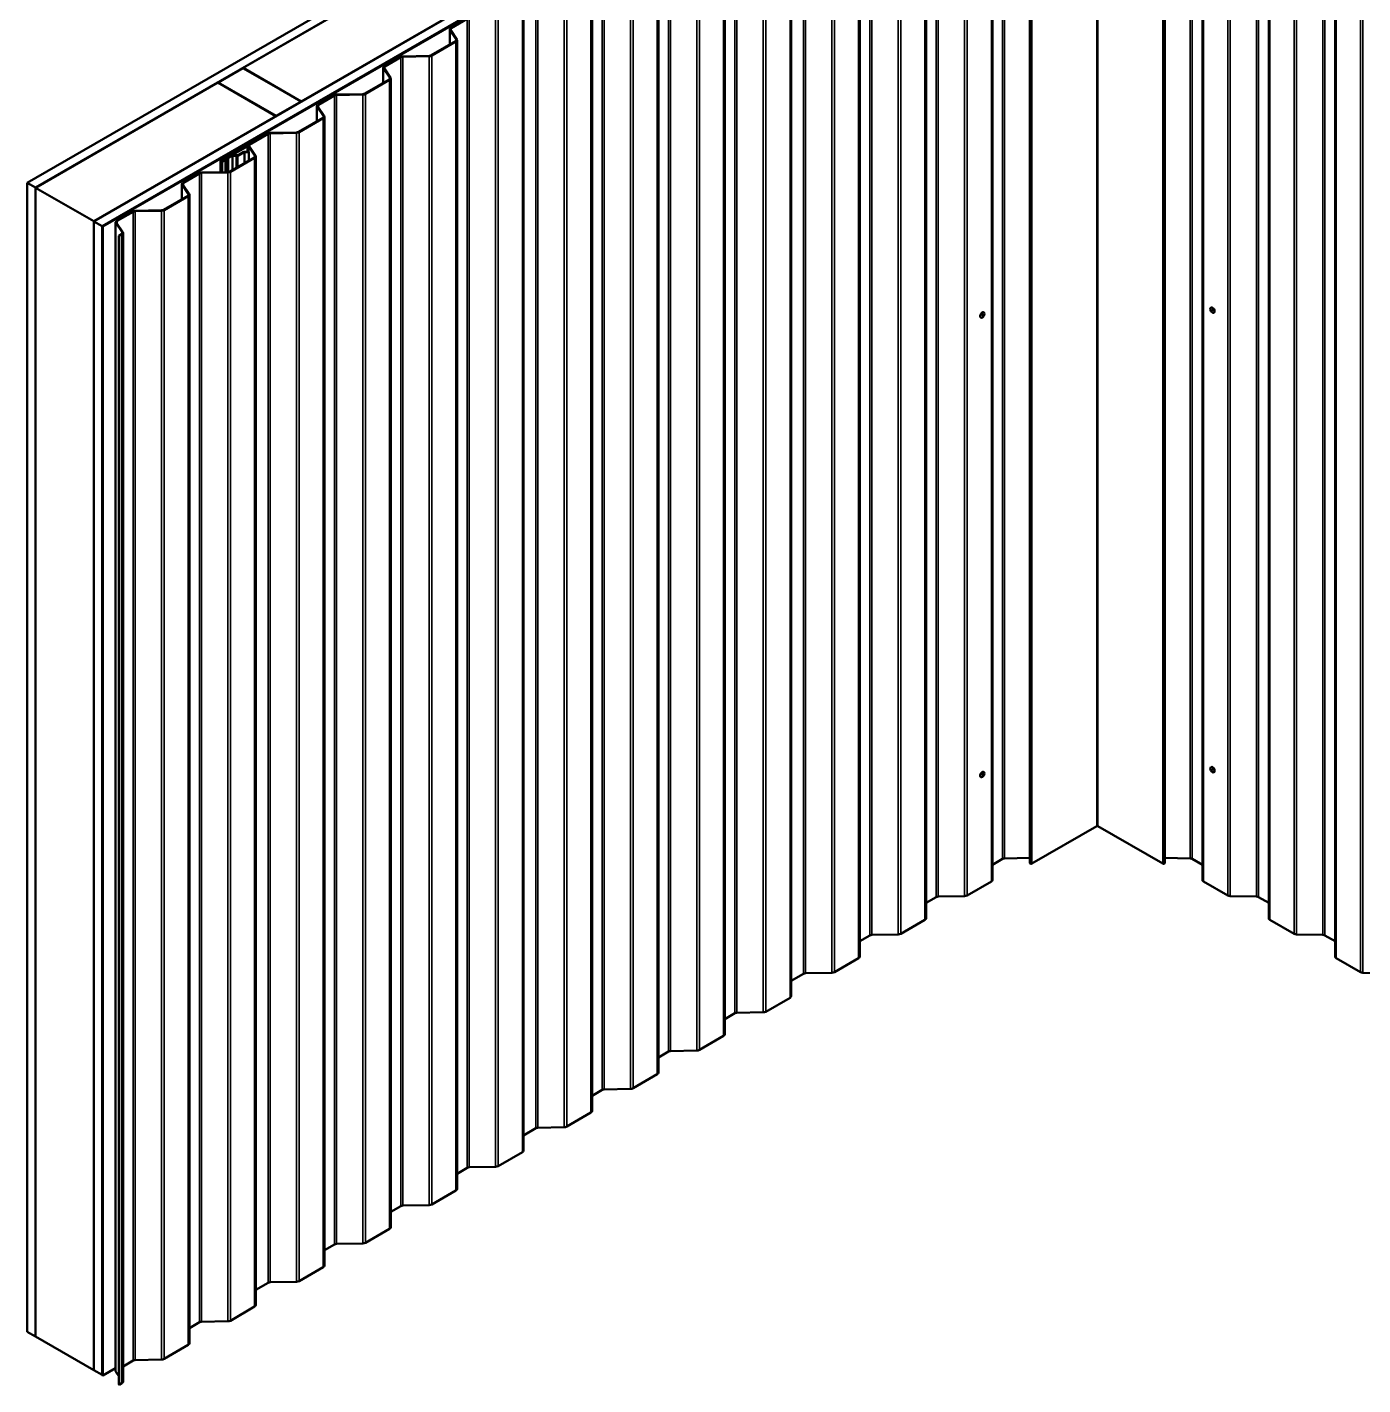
# Model space of a CAD drawing. Header units: inches. Extents: x 0.6 to 33.4, y 0.6 to 21.4.
# Drawn here: x 23.27 to 28.96, y 12.71 to 18.5 of the extents above; entities that cross this region are included whole.
import ezdxf

# ---------------------------------------------------------------- set-up
doc = ezdxf.new("R2010")
doc.units = ezdxf.units.IN
doc.header["$LTSCALE"] = 2
doc.header["$MEASUREMENT"] = 0
doc.layers.add('Visible (ANSI)', color=7, linetype='Continuous', lineweight=50)
doc.layers.add('Visible Narrow (ANSI)', color=7, linetype='Continuous', lineweight=35)

msp = doc.modelspace()

# ---------------------------------------------------------------- linework, layer by layer
at = {"layer": 'Visible (ANSI)'}
for p, q in [((23.26525, 17.83654), (27.82751, 20.47056)), ((27.82751, 20.42973), (23.30061, 17.81613)), ((23.54951, 17.67242), (27.82751, 20.14232)), ((27.82751, 20.1015), (23.58487, 17.65201)), ((27.82185, 20.09742), (23.58557, 17.6516)), ((23.5884, 17.64997), (27.82468, 20.09578)), ((27.53986, 19.83491), (27.53986, 14.93593)), ((28.11515, 19.83491), (28.11515, 14.93593)), ((27.37999, 19.76282), (27.37999, 14.86384)), ((28.27502, 14.86384), (28.27502, 19.76282)), ((27.09715, 19.59952), (27.09715, 14.70054)), ((28.55786, 14.70054), (28.55786, 19.59952)), ((26.81431, 19.43622), (26.81431, 14.53724)), ((28.84071, 14.53724), (28.84071, 19.43622)), ((26.52176, 19.26732), (26.52176, 14.36834)), ((26.23892, 19.10402), (26.23892, 14.20504)), ((25.95608, 18.94072), (25.95608, 14.04174)), ((24.18591, 18.32644), (25.2098, 18.91758)), ((25.45728, 18.77469), (24.43339, 18.18355)), ((25.67323, 18.77742), (25.67323, 13.87844)), ((25.38069, 18.60852), (25.38069, 13.70954)), ((25.13893, 18.53668), (25.0709, 18.4974)), ((25.07302, 18.49617), (25.14106, 18.53545)), ((25.06636, 18.42578), (25.06636, 18.49107)), ((25.06738, 18.48786), (25.09402, 18.44781)), ((25.09682, 18.44843), (25.07019, 18.48848)), ((25.09119, 18.44012), (24.98772, 18.38038)), ((24.98984, 18.37915), (25.09331, 18.43889)), ((25.09785, 18.44522), (25.09785, 13.54624)), ((24.85609, 18.37338), (24.78805, 18.3341)), ((24.79017, 18.33287), (24.85821, 18.37215)), ((24.97931, 18.37827), (24.86651, 18.37599)), ((24.86662, 18.37426), (24.97942, 18.37654)), ((24.07913, 18.26479), (24.1852, 18.32603)), ((24.1852, 18.32603), (24.43269, 18.18314)), ((24.43339, 18.18355), (24.18591, 18.32644)), ((24.18591, 18.32562), (24.18591, 18.32644)), ((24.78351, 18.26248), (24.78351, 18.32777)), ((24.78454, 18.32456), (24.81117, 18.28451)), ((24.81397, 18.28513), (24.78734, 18.32518)), ((23.30132, 17.81572), (24.07843, 18.26438)), ((24.07843, 18.26438), (24.32591, 18.1215)), ((24.32662, 18.1219), (24.07913, 18.26479)), ((24.07913, 18.26397), (24.07913, 18.26479)), ((24.80834, 18.27682), (24.70487, 18.21708)), ((24.70699, 18.21585), (24.81046, 18.27559)), ((24.815, 18.28192), (24.815, 13.38294)), ((24.43269, 18.18314), (24.32662, 18.1219)), ((24.43269, 18.18232), (24.43269, 18.18314)), ((24.43339, 18.18273), (24.43339, 18.18355)), ((24.57325, 18.21008), (24.50521, 18.1708)), ((24.50733, 18.16957), (24.57537, 18.20885)), ((24.69647, 18.21497), (24.58367, 18.21269)), ((24.58377, 18.21096), (24.69657, 18.21324)), ((24.32591, 18.1215), (23.5488, 17.67283)), ((24.32591, 18.12068), (24.32591, 18.1215)), ((24.32662, 18.12109), (24.32662, 18.1219)), ((24.50067, 18.09918), (24.50067, 18.16447)), ((24.5017, 18.16126), (24.52833, 18.12121)), ((24.53113, 18.12183), (24.5045, 18.16188)), ((24.5255, 18.11352), (24.42203, 18.05378)), ((24.42415, 18.05255), (24.52762, 18.11229)), ((24.53216, 18.11862), (24.53216, 13.21964)), ((24.29041, 18.04678), (24.09127, 17.93181)), ((24.09339, 17.93058), (24.29253, 18.04555)), ((24.41363, 18.05167), (24.30083, 18.0494)), ((24.30093, 18.04766), (24.41373, 18.04994)), ((24.13645, 17.95283), (24.12116, 17.944)), ((24.12328, 17.94278), (24.13857, 17.95161)), ((24.14253, 17.95723), (24.14253, 17.95401)), ((24.14263, 17.95223), (24.15612, 17.95015)), ((24.1569, 17.95182), (24.14341, 17.95391)), ((24.20121, 17.99283), (24.14464, 17.96017)), ((24.14676, 17.95895), (24.20333, 17.99161)), ((24.16063, 17.95481), (24.14973, 17.95481)), ((24.14973, 17.95308), (24.16063, 17.95308)), ((24.16063, 17.95481), (24.16063, 17.95308)), ((24.16063, 17.95308), (24.16063, 17.95234)), ((24.18829, 17.96831), (24.16076, 17.95242)), ((24.16289, 17.95119), (24.19041, 17.96708)), ((24.21013, 17.96932), (24.19253, 17.96932)), ((24.19253, 17.96759), (24.21013, 17.96759)), ((24.21013, 17.96759), (24.21013, 17.96932)), ((24.21013, 17.93144), (24.21013, 17.96759)), ((24.21022, 17.99076), (24.23579, 17.95231)), ((24.23859, 17.95293), (24.21302, 17.99138)), ((24.23962, 17.94972), (24.23962, 13.05074)), ((24.08992, 17.88214), (24.08992, 17.92993)), ((24.10754, 17.93614), (24.09565, 17.92928)), ((24.09777, 17.92805), (24.10967, 17.93492)), ((24.11263, 17.94024), (24.10787, 17.93637)), ((24.11032, 17.93536), (24.11508, 17.93924)), ((24.12078, 17.94382), (24.11406, 17.94107)), ((24.11579, 17.93965), (24.12251, 17.9424)), ((24.23296, 17.94462), (24.12949, 17.88488)), ((24.13161, 17.88365), (24.23508, 17.94339)), ((23.26525, 12.93756), (23.26525, 17.83654)), ((23.30061, 17.81613), (23.26525, 17.83654)), ((23.92528, 17.76698), (23.92528, 17.83227)), ((23.99786, 17.87788), (23.92982, 17.8386)), ((23.93194, 17.83737), (23.99998, 17.87665)), ((24.12108, 17.88277), (24.00828, 17.88049)), ((24.00839, 17.87876), (24.12119, 17.88104)), ((23.30061, 12.91715), (23.30061, 17.81613)), ((23.30132, 17.81572), (23.5488, 17.67283)), ((23.30132, 12.91674), (23.30132, 17.81572)), ((23.95011, 17.78132), (23.84664, 17.72158)), ((23.84876, 17.72035), (23.95223, 17.78009)), ((23.92631, 17.82906), (23.95294, 17.78901)), ((23.95574, 17.78963), (23.92911, 17.82968)), ((23.95677, 17.78642), (23.95677, 12.88744)), ((23.83824, 17.71947), (23.72544, 17.7172)), ((23.72554, 17.71546), (23.83835, 17.71774)), ((23.5488, 17.67283), (23.5488, 12.77385)), ((23.54951, 12.77344), (23.54951, 17.67242)), ((23.58487, 17.65201), (23.54951, 17.67242)), ((23.64244, 12.76999), (23.64244, 17.66897)), ((23.64347, 17.66576), (23.6701, 17.62571)), ((23.6729, 17.62633), (23.64627, 17.66638)), ((23.71502, 17.71458), (23.64698, 17.6753)), ((23.6491, 17.67407), (23.71714, 17.71336)), ((23.58487, 12.75303), (23.58487, 17.65201)), ((23.58557, 12.75262), (23.58557, 17.6516)), ((23.58557, 17.6516), (23.5884, 17.64997)), ((23.5884, 17.64997), (23.5884, 12.75099)), ((23.66727, 17.61802), (23.65551, 17.61123)), ((23.65551, 17.61123), (23.65763, 17.61)), ((23.65551, 12.71225), (23.65551, 17.61123)), ((23.65763, 17.61), (23.66939, 17.61679)), ((23.65763, 17.61), (23.65763, 12.71102)), ((23.67393, 17.62312), (23.67393, 12.72414)), ((27.33096, 17.26226), (27.33025, 17.26266)), ((27.34346, 17.28391), (27.34275, 17.28431)), ((28.31155, 17.30432), (28.31226, 17.30473)), ((28.32405, 17.28267), (28.32476, 17.28308)), ((28.31155, 15.34473), (28.31226, 15.34513)), ((27.33096, 15.30266), (27.33025, 15.30307)), ((27.34346, 15.32431), (27.34275, 15.32472)), ((28.32405, 15.32308), (28.32476, 15.32348)), ((27.82524, 15.09401), (27.54806, 14.93397)), ((28.10695, 14.93397), (27.82977, 15.09401)), ((27.4232, 14.95407), (27.37999, 14.92912)), ((27.53986, 14.95836), (27.4316, 14.95618)), ((28.22341, 14.95618), (28.11515, 14.95836)), ((28.27502, 14.92912), (28.23181, 14.95407)), ((27.37545, 14.85751), (27.27198, 14.79777)), ((28.38303, 14.79777), (28.27956, 14.85751)), ((27.14036, 14.79077), (27.09715, 14.76582)), ((27.26156, 14.79515), (27.14876, 14.79288)), ((28.50625, 14.79288), (28.39345, 14.79515)), ((28.55786, 14.76582), (28.51465, 14.79077)), ((27.09261, 14.69421), (26.98914, 14.63447)), ((28.66587, 14.63447), (28.5624, 14.69421)), ((26.85751, 14.62747), (26.81431, 14.60252)), ((26.97872, 14.63186), (26.86592, 14.62958)), ((28.78909, 14.62958), (28.67629, 14.63186)), ((28.84071, 14.60252), (28.7975, 14.62747)), ((26.80977, 14.53091), (26.7063, 14.47117)), ((28.94872, 14.47117), (28.84525, 14.53091)), ((26.57467, 14.46417), (26.52176, 14.43362)), ((26.69588, 14.46856), (26.58307, 14.46628)), ((29.07194, 14.46628), (28.95914, 14.46856)), ((26.51722, 14.36201), (26.41375, 14.30227)), ((26.28213, 14.29527), (26.23892, 14.27033)), ((26.40333, 14.29966), (26.29053, 14.29738)), ((26.23438, 14.19871), (26.13091, 14.13897)), ((25.99928, 14.13197), (25.95608, 14.10703)), ((26.12049, 14.13636), (26.00769, 14.13408)), ((25.95154, 14.03541), (25.84807, 13.97567)), ((25.71644, 13.96867), (25.67323, 13.94373)), ((25.83765, 13.97306), (25.72484, 13.97078)), ((25.66869, 13.87211), (25.56522, 13.81237)), ((25.4336, 13.80537), (25.38069, 13.77483)), ((25.5548, 13.80976), (25.442, 13.80748)), ((25.37615, 13.70321), (25.27268, 13.64347)), ((25.14106, 13.63647), (25.09785, 13.61153)), ((25.26226, 13.64086), (25.14946, 13.63858)), ((25.09331, 13.53991), (24.98984, 13.48017)), ((24.85821, 13.47317), (24.815, 13.44823)), ((24.97942, 13.47756), (24.86662, 13.47528)), ((24.81046, 13.37661), (24.70699, 13.31687)), ((24.57537, 13.30987), (24.53216, 13.28493)), ((24.69657, 13.31426), (24.58377, 13.31198)), ((24.52762, 13.21331), (24.42415, 13.15357)), ((24.29253, 13.14658), (24.23962, 13.11603)), ((24.41373, 13.15096), (24.30093, 13.14868)), ((24.23508, 13.04441), (24.13161, 12.98467)), ((23.99998, 12.97767), (23.95677, 12.95273)), ((24.12119, 12.98206), (24.00839, 12.97978)), ((23.26525, 12.93756), (23.30061, 12.91715)), ((23.30061, 12.91715), (23.30132, 12.91755)), ((23.5488, 12.77385), (23.30132, 12.91674)), ((23.95223, 12.88111), (23.84876, 12.82137)), ((23.71714, 12.81438), (23.67393, 12.78943)), ((23.83835, 12.81876), (23.72554, 12.81649)), ((23.5488, 12.77385), (23.54951, 12.77426)), ((23.54951, 12.77344), (23.58487, 12.75303)), ((23.58487, 12.75303), (23.58557, 12.75344)), ((23.5884, 12.75099), (23.58557, 12.75262)), ((23.5884, 12.75099), (23.64244, 12.78219)), ((23.64347, 12.76678), (23.65551, 12.74868)), ((23.65763, 12.71102), (23.65551, 12.71225)), ((23.66939, 12.71781), (23.65763, 12.71102))]:
    msp.add_line(p, q, dxfattribs=at)
for centre, major_axis, start_param, end_param in [((25.08186, 18.49107), (-0.0155, 0), 5.4977871, 6.6497045), ((25.08186, 18.49107), (-0.0125, 0), 5.4977871, 6.6497045), ((25.08235, 18.44522), (0.0125, 0), 5.4977871, 6.6497045), ((25.08235, 18.44522), (0.0155, 0), 5.4977871, 6.6497045), ((24.86705, 18.36705), (-0.0155, 0), 4.7472956, 5.4977871), ((24.86705, 18.36705), (0.0125, 0), 1.6057029, 2.3561945), ((24.97888, 18.38548), (-0.0125, 0), 1.6057029, 2.3561945), ((24.97888, 18.38548), (0.0155, 0), 4.7472956, 5.4977871), ((24.79901, 18.32777), (-0.0155, 0), 5.4977871, 6.6497045), ((24.79901, 18.32777), (-0.0125, 0), 5.4977871, 6.6497045), ((24.7995, 18.28192), (0.0125, 0), 5.4977871, 6.6497045), ((24.7995, 18.28192), (0.0155, 0), 5.4977871, 6.6497045), ((24.58421, 18.20375), (-0.0155, 0), 4.7472956, 5.4977871), ((24.58421, 18.20375), (0.0125, 0), 1.6057029, 2.3561945), ((24.69603, 18.22218), (-0.0125, 0), 1.6057029, 2.3561945), ((24.69603, 18.22218), (0.0155, 0), 4.7472956, 5.4977871), ((24.51617, 18.16447), (-0.0155, 0), 5.4977871, 6.6497045), ((24.51617, 18.16447), (-0.0125, 0), 5.4977871, 6.6497045), ((24.51666, 18.11862), (0.0125, 0), 5.4977871, 6.6497045), ((24.51666, 18.11862), (0.0155, 0), 5.4977871, 6.6497045), ((24.30137, 18.04045), (-0.0155, 0), 4.7472956, 5.4977871), ((24.30137, 18.04045), (0.0125, 0), 1.6057029, 2.3561945), ((24.41319, 18.05888), (-0.0125, 0), 1.6057029, 2.3561945), ((24.41319, 18.05888), (0.0155, 0), 4.7472956, 5.4977871), ((24.14154, 17.94989), (-0.0072, 0), 4.4505896, 5.4977871), ((24.14154, 17.94989), (0.0042, 0), 1.3089969, 2.3561945), ((24.14973, 17.95723), (-0.0072, 0), 5.4977871, 7.8539816), ((24.14973, 17.95723), (-0.0042, 0), 5.4977871, 7.8539816), ((24.15794, 17.95405), (0.007, 0), 4.4505896, 5.4977871), ((24.15794, 17.95405), (-0.004, 0), 1.3089969, 2.3561945), ((24.19253, 17.96586), (-0.006, 0), 4.712389, 5.4977871), ((24.19253, 17.96586), (0.003, 0), 1.5707963, 2.3561945), ((24.2063, 17.98989), (0.0072, 0), 0.3665191, 2.3561945), ((24.2063, 17.98989), (0.0042, 0), 0.3665191, 2.3561945), ((24.22412, 17.94972), (0.0125, 0), 5.4977871, 6.6497045), ((24.22412, 17.94972), (0.0155, 0), 5.4977871, 6.6497045), ((24.09452, 17.92993), (-0.0046, 0), 5.4977871, 8.6393798), ((24.09452, 17.92993), (-0.0016, 0), 5.4977871, 8.6393798), ((24.10542, 17.93737), (-0.003, 0), 2.3561945, 2.5252325), ((24.10542, 17.93737), (0.006, 0), 5.4977871, 5.6668252), ((24.11753, 17.93824), (-0.006, 0), 5.3287491, 5.6668252), ((24.11753, 17.93824), (0.003, 0), 2.1871565, 2.5252325), ((24.11904, 17.94523), (-0.003, 0), 2.1871565, 2.3561945), ((24.11904, 17.94523), (0.006, 0), 5.3287491, 5.4977871), ((23.94078, 17.83227), (-0.0155, 0), 5.4977871, 6.6497045), ((23.94078, 17.83227), (-0.0125, 0), 5.4977871, 6.6497045), ((24.00882, 17.87155), (-0.0155, 0), 4.7472956, 5.4977871), ((24.00882, 17.87155), (0.0125, 0), 1.6057029, 2.3561945), ((24.12065, 17.88998), (-0.0125, 0), 1.6057029, 2.3561945), ((24.12065, 17.88998), (0.0155, 0), 4.7472956, 5.4977871), ((23.94127, 17.78642), (0.0125, 0), 5.4977871, 6.6497045), ((23.94127, 17.78642), (0.0155, 0), 5.4977871, 6.6497045), ((23.72598, 17.70825), (-0.0155, 0), 4.7472956, 5.4977871), ((23.8378, 17.72668), (-0.0125, 0), 1.6057029, 2.3561945), ((23.8378, 17.72668), (0.0155, 0), 4.7472956, 5.4977871), ((23.65794, 17.66897), (-0.0155, 0), 5.4977871, 6.6497045), ((23.65794, 17.66897), (-0.0125, 0), 5.4977871, 6.6497045), ((23.72598, 17.70825), (0.0125, 0), 1.6057029, 2.3561945), ((23.65843, 17.62312), (0.0125, 0), 5.4977871, 6.6497045), ((23.65843, 17.62312), (0.0155, 0), 5.4977871, 6.6497045), ((27.3365, 17.27349), (-0.00625, -0.01083), 3.1415927, 6.2831853), ((28.31851, 17.2939), (-0.00625, 0.01083), 3.1415927, 6.2831853), ((28.31851, 15.33431), (-0.00625, 0.01083), 3.1415927, 6.2831853), ((27.3365, 15.3139), (-0.00625, -0.01083), 3.1415927, 6.2831853), ((27.82751, 15.0927), (-0.0032, 0), 3.9269908, 5.4977871), ((27.43204, 14.94897), (-0.0125, 0), 4.7472956, 5.4977871), ((28.22297, 14.94897), (-0.0125, 0), 3.9269908, 4.6774824), ((27.54466, 14.93593), (-0.0048, 0), 0, 2.3561945), ((28.11035, 14.93593), (0.0048, 0), 3.9269908, 6.2831853), ((27.36449, 14.86384), (0.0155, 0), 5.4977871, 6.2831853), ((28.29052, 14.86384), (-0.0155, 0), 0, 0.7853982), ((27.1492, 14.78567), (-0.0125, 0), 4.7472956, 5.4977871), ((27.26102, 14.8041), (-0.0155, 0), 1.6057029, 2.3561945), ((28.39399, 14.8041), (-0.0155, 0), 0.7853982, 1.5358897), ((28.50582, 14.78567), (-0.0125, 0), 3.9269908, 4.6774824), ((27.08165, 14.70054), (0.0155, 0), 5.4977871, 6.2831853), ((28.57336, 14.70054), (-0.0155, 0), 0, 0.7853982), ((26.86635, 14.62237), (-0.0125, 0), 4.7472956, 5.4977871), ((26.97818, 14.6408), (-0.0155, 0), 1.6057029, 2.3561945), ((28.67683, 14.6408), (-0.0155, 0), 0.7853982, 1.5358897), ((28.78866, 14.62237), (-0.0125, 0), 3.9269908, 4.6774824), ((26.79881, 14.53724), (0.0155, 0), 5.4977871, 6.2831853), ((28.85621, 14.53724), (-0.0155, 0), 0, 0.7853982), ((26.58351, 14.45907), (-0.0125, 0), 4.7472956, 5.4977871), ((26.69534, 14.4775), (-0.0155, 0), 1.6057029, 2.3561945), ((28.95968, 14.4775), (-0.0155, 0), 0.7853982, 1.5358897), ((26.50626, 14.36834), (0.0155, 0), 5.4977871, 6.2831853), ((26.40279, 14.3086), (-0.0155, 0), 1.6057029, 2.3561945), ((26.29097, 14.29017), (-0.0125, 0), 4.7472956, 5.4977871), ((26.22342, 14.20504), (0.0155, 0), 5.4977871, 6.2831853), ((26.00812, 14.12687), (-0.0125, 0), 4.7472956, 5.4977871), ((26.11995, 14.1453), (-0.0155, 0), 1.6057029, 2.3561945), ((25.94058, 14.04174), (0.0155, 0), 5.4977871, 6.2831853), ((25.72528, 13.96357), (-0.0125, 0), 4.7472956, 5.4977871), ((25.83711, 13.982), (-0.0155, 0), 1.6057029, 2.3561945), ((25.65773, 13.87844), (0.0155, 0), 5.4977871, 6.2831853), ((25.44244, 13.80027), (-0.0125, 0), 4.7472956, 5.4977871), ((25.55426, 13.8187), (-0.0155, 0), 1.6057029, 2.3561945), ((25.36519, 13.70954), (0.0155, 0), 5.4977871, 6.2831853), ((25.14989, 13.63137), (-0.0125, 0), 4.7472956, 5.4977871), ((25.26172, 13.6498), (-0.0155, 0), 1.6057029, 2.3561945), ((25.08235, 13.54624), (0.0155, 0), 5.4977871, 6.2831853), ((24.86705, 13.46807), (-0.0125, 0), 4.7472956, 5.4977871), ((24.97888, 13.4865), (-0.0155, 0), 1.6057029, 2.3561945), ((24.7995, 13.38294), (0.0155, 0), 5.4977871, 6.2831853), ((24.69603, 13.3232), (-0.0155, 0), 1.6057029, 2.3561945), ((24.58421, 13.30477), (-0.0125, 0), 4.7472956, 5.4977871), ((24.51666, 13.21964), (0.0155, 0), 5.4977871, 6.2831853), ((24.30137, 13.14147), (-0.0125, 0), 4.7472956, 5.4977871), ((24.41319, 13.1599), (-0.0155, 0), 1.6057029, 2.3561945), ((24.22412, 13.05074), (0.0155, 0), 5.4977871, 6.2831853), ((24.00882, 12.97257), (-0.0125, 0), 4.7472956, 5.4977871), ((24.12065, 12.991), (-0.0155, 0), 1.6057029, 2.3561945), ((23.94127, 12.88744), (0.0155, 0), 5.4977871, 6.2831853), ((23.72598, 12.80927), (-0.0125, 0), 4.7472956, 5.4977871), ((23.8378, 12.8277), (-0.0155, 0), 1.6057029, 2.3561945), ((23.65794, 12.76999), (-0.0155, 0), 0, 0.3665191), ((23.65843, 12.72414), (0.0155, 0), 5.4977871, 6.2831853)]:
    msp.add_ellipse(centre, major_axis=major_axis, ratio=0.5773503, start_param=start_param, end_param=end_param, dxfattribs=at)
for centre, major_axis in [((27.33721, 17.27308), (-0.00625, -0.01083)), ((28.3178, 17.29349), (0.00625, -0.01083)), ((28.3178, 15.3339), (0.00625, -0.01083)), ((27.33721, 15.31349), (-0.00625, -0.01083))]:
    msp.add_ellipse(centre, major_axis=major_axis, ratio=0.5773503, dxfattribs=at)
at = {"layer": 'Visible Narrow (ANSI)'}
for p, q in [((27.82524, 15.09401), (27.82524, 19.99299)), ((27.82977, 15.09401), (27.82977, 19.99299)), ((27.4232, 14.95407), (27.4232, 19.85305)), ((27.4316, 14.95618), (27.4316, 19.85516)), ((27.54806, 14.93397), (27.54806, 19.83295)), ((28.10695, 14.93397), (28.10695, 19.83295)), ((28.22341, 19.85516), (28.22341, 14.95618)), ((28.23181, 19.85305), (28.23181, 14.95407)), ((27.37545, 14.85751), (27.37545, 19.75649)), ((28.27956, 19.75649), (28.27956, 14.85751)), ((27.14036, 14.79077), (27.14036, 19.68975)), ((27.14876, 14.79288), (27.14876, 19.69186)), ((27.26156, 14.79515), (27.26156, 19.69413)), ((27.27198, 14.79777), (27.27198, 19.69675)), ((28.38303, 19.69675), (28.38303, 14.79777)), ((28.39345, 19.69413), (28.39345, 14.79515)), ((28.50625, 19.69186), (28.50625, 14.79288)), ((28.51465, 19.68975), (28.51465, 14.79077)), ((27.09261, 14.69421), (27.09261, 19.59319)), ((28.5624, 19.59319), (28.5624, 14.69421)), ((26.85751, 14.62747), (26.85751, 19.52645)), ((26.86592, 14.62958), (26.86592, 19.52856)), ((26.97872, 14.63186), (26.97872, 19.53083)), ((26.98914, 14.63447), (26.98914, 19.53345)), ((28.66587, 19.53345), (28.66587, 14.63447)), ((28.67629, 19.53083), (28.67629, 14.63186)), ((28.78909, 19.52856), (28.78909, 14.62958)), ((28.7975, 19.52645), (28.7975, 14.62747)), ((26.80977, 14.53091), (26.80977, 19.42989)), ((28.84525, 19.42989), (28.84525, 14.53091)), ((26.57467, 14.46417), (26.57467, 19.36315)), ((26.58307, 14.46628), (26.58307, 19.36526)), ((26.69588, 14.46856), (26.69588, 19.36754)), ((26.7063, 14.47117), (26.7063, 19.37015)), ((28.94872, 19.37015), (28.94872, 14.47117)), ((28.95914, 19.36754), (28.95914, 14.46856)), ((26.51722, 14.36201), (26.51722, 19.26099)), ((26.28213, 14.29527), (26.28213, 19.19425)), ((26.29053, 14.29738), (26.29053, 19.19636)), ((26.40333, 14.29966), (26.40333, 19.19863)), ((26.41375, 14.30227), (26.41375, 19.20125)), ((26.23438, 14.19871), (26.23438, 19.09769)), ((25.99928, 14.13197), (25.99928, 19.03095)), ((26.00769, 14.13408), (26.00769, 19.03306)), ((26.12049, 14.13636), (26.12049, 19.03534)), ((26.13091, 14.13897), (26.13091, 19.03795)), ((25.95154, 14.03541), (25.95154, 18.93439)), ((25.84807, 13.97567), (25.84807, 18.87465)), ((25.71644, 13.96867), (25.71644, 18.86765)), ((25.72484, 13.97078), (25.72484, 18.86976)), ((25.83765, 13.97306), (25.83765, 18.87204)), ((25.66869, 13.87211), (25.66869, 18.77109)), ((25.4336, 13.80537), (25.4336, 18.70435)), ((25.442, 13.80748), (25.442, 18.70646)), ((25.5548, 13.80976), (25.5548, 18.70874)), ((25.56522, 13.81237), (25.56522, 18.71135)), ((25.37615, 13.70321), (25.37615, 18.60219)), ((25.14106, 13.63647), (25.14106, 18.53545)), ((25.14946, 13.63858), (25.14946, 18.53756)), ((25.26226, 13.64086), (25.26226, 18.53984)), ((25.27268, 13.64347), (25.27268, 18.54245)), ((25.07019, 18.48848), (25.06738, 18.48786)), ((25.06738, 18.48786), (25.06738, 18.42637)), ((25.07302, 18.49617), (25.0709, 18.4974)), ((25.07302, 18.48422), (25.07302, 18.49617)), ((25.09331, 18.43889), (25.09119, 18.44012)), ((25.09331, 13.53991), (25.09331, 18.43889)), ((25.09682, 18.44843), (25.09402, 18.44781)), ((25.09402, 18.44781), (25.09402, 18.44263)), ((24.85821, 18.37215), (24.85609, 18.37338)), ((24.85821, 13.47317), (24.85821, 18.37215)), ((24.86662, 18.37426), (24.86651, 18.37599)), ((24.86662, 13.47528), (24.86662, 18.37426)), ((24.97942, 18.37654), (24.97931, 18.37827)), ((24.97942, 13.47756), (24.97942, 18.37654)), ((24.98984, 18.37915), (24.98772, 18.38038)), ((24.98984, 13.48017), (24.98984, 18.37915)), ((24.78734, 18.32518), (24.78454, 18.32456)), ((24.78454, 18.32456), (24.78454, 18.26308)), ((24.79017, 18.33287), (24.78805, 18.3341)), ((24.79017, 18.32092), (24.79017, 18.33287)), ((24.81046, 18.27559), (24.80834, 18.27682)), ((24.81046, 13.37661), (24.81046, 18.27559)), ((24.81397, 18.28513), (24.81117, 18.28451)), ((24.81117, 18.28451), (24.81117, 18.27933)), ((24.57537, 18.20885), (24.57325, 18.21008)), ((24.57537, 13.30987), (24.57537, 18.20885)), ((24.58377, 18.21096), (24.58367, 18.21269)), ((24.58377, 13.31198), (24.58377, 18.21096)), ((24.69657, 18.21324), (24.69647, 18.21497)), ((24.69657, 13.31426), (24.69657, 18.21324)), ((24.70699, 18.21585), (24.70487, 18.21708)), ((24.70699, 13.31687), (24.70699, 18.21585)), ((24.5045, 18.16188), (24.5017, 18.16126)), ((24.5017, 18.16126), (24.5017, 18.09978)), ((24.50733, 18.16957), (24.50521, 18.1708)), ((24.50733, 18.15762), (24.50733, 18.16957)), ((24.53113, 18.12183), (24.52833, 18.12121)), ((24.52833, 18.12121), (24.52833, 18.11603)), ((24.52762, 18.11229), (24.5255, 18.11352)), ((24.52762, 13.21331), (24.52762, 18.11229)), ((24.29253, 18.04555), (24.29041, 18.04678)), ((24.29253, 13.14658), (24.29253, 18.04555)), ((24.30093, 18.04766), (24.30083, 18.0494)), ((24.30093, 13.14868), (24.30093, 18.04766)), ((24.41373, 18.04994), (24.41363, 18.05167)), ((24.41373, 13.15096), (24.41373, 18.04994)), ((24.42415, 18.05255), (24.42203, 18.05378)), ((24.42415, 13.15357), (24.42415, 18.05255)), ((24.13645, 17.95283), (24.13857, 17.95161)), ((24.13857, 17.95161), (24.13857, 17.89012)), ((24.14341, 17.95391), (24.14263, 17.95223)), ((24.14263, 17.95223), (24.14263, 17.89247)), ((24.14464, 17.96017), (24.14676, 17.95895)), ((24.14676, 17.95895), (24.14676, 17.95552)), ((24.14973, 17.95308), (24.14973, 17.95481)), ((24.14973, 17.95293), (24.14973, 17.95308)), ((24.1569, 17.95182), (24.15612, 17.95015)), ((24.15612, 17.95015), (24.15612, 17.90026)), ((24.16076, 17.95242), (24.16289, 17.95119)), ((24.16289, 17.95119), (24.16289, 17.90416)), ((24.18829, 17.96831), (24.19041, 17.96708)), ((24.19041, 17.96708), (24.19041, 17.92005)), ((24.19253, 17.96932), (24.19253, 17.96759)), ((24.19253, 17.96759), (24.19253, 17.92128)), ((24.20121, 17.99283), (24.20333, 17.99161)), ((24.20333, 17.99161), (24.20333, 17.96932)), ((24.21302, 17.99138), (24.21022, 17.99076)), ((24.21022, 17.99076), (24.21022, 17.93149)), ((24.23859, 17.95293), (24.23579, 17.95231)), ((24.23579, 17.95231), (24.23579, 17.94713)), ((24.09339, 17.93058), (24.09127, 17.93181)), ((24.09339, 17.92928), (24.09339, 17.93058)), ((24.09565, 17.92928), (24.09777, 17.92805)), ((24.09777, 17.92805), (24.09777, 17.8823)), ((24.10754, 17.93614), (24.10967, 17.93492)), ((24.10787, 17.93637), (24.11032, 17.93536)), ((24.10967, 17.93492), (24.10967, 17.88254)), ((24.11032, 17.93536), (24.11032, 17.88255)), ((24.11263, 17.94024), (24.11508, 17.93924)), ((24.11406, 17.94107), (24.11579, 17.93965)), ((24.11508, 17.93924), (24.11508, 17.88265)), ((24.11579, 17.93965), (24.11579, 17.88266)), ((24.12078, 17.94382), (24.12251, 17.9424)), ((24.12116, 17.944), (24.12328, 17.94278)), ((24.12251, 17.9424), (24.12251, 17.88285)), ((24.12328, 17.94278), (24.12328, 17.88293)), ((24.23508, 17.94339), (24.23296, 17.94462)), ((24.23508, 13.04441), (24.23508, 17.94339)), ((23.93194, 17.83737), (23.92982, 17.8386)), ((23.93194, 17.82542), (23.93194, 17.83737)), ((23.99998, 17.87665), (23.99786, 17.87788)), ((23.99998, 12.97767), (23.99998, 17.87665)), ((24.00839, 17.87876), (24.00828, 17.88049)), ((24.00839, 12.97978), (24.00839, 17.87876)), ((24.12119, 17.88104), (24.12108, 17.88277)), ((24.12119, 12.98206), (24.12119, 17.88104)), ((24.13161, 17.88365), (24.12949, 17.88488)), ((24.13161, 12.98467), (24.13161, 17.88365)), ((23.92911, 17.82968), (23.92631, 17.82906)), ((23.92631, 17.82906), (23.92631, 17.76758)), ((23.95223, 17.78009), (23.95011, 17.78132)), ((23.95223, 12.88111), (23.95223, 17.78009)), ((23.95574, 17.78963), (23.95294, 17.78901)), ((23.95294, 17.78901), (23.95294, 17.78383)), ((23.72554, 17.71546), (23.72544, 17.7172)), ((23.83835, 17.71774), (23.83824, 17.71947)), ((23.83835, 12.81876), (23.83835, 17.71774)), ((23.84876, 17.72035), (23.84664, 17.72158)), ((23.84876, 12.82137), (23.84876, 17.72035)), ((23.64627, 17.66638), (23.64347, 17.66576)), ((23.64347, 17.66576), (23.64347, 12.76678)), ((23.6491, 17.67407), (23.64698, 17.6753)), ((23.6491, 17.66213), (23.6491, 17.67407)), ((23.71714, 17.71336), (23.71502, 17.71458)), ((23.71714, 12.81438), (23.71714, 17.71336)), ((23.72554, 12.81649), (23.72554, 17.71546)), ((23.66939, 17.61679), (23.66727, 17.61802)), ((23.66939, 12.71781), (23.66939, 17.61679)), ((23.6729, 17.62633), (23.6701, 17.62571)), ((23.6701, 17.62571), (23.6701, 17.62054))]:
    msp.add_line(p, q, dxfattribs=at)
for centre, major_axis in [((27.33806, 17.27259), (-0.00125, -0.00217)), ((28.31695, 17.293), (0.00125, -0.00217)), ((27.33806, 15.313), (-0.00125, -0.00217)), ((28.31695, 15.33341), (0.00125, -0.00217))]:
    msp.add_ellipse(centre, major_axis=major_axis, ratio=0.5773503, dxfattribs=at)

doc.saveas('drawing.dxf')
